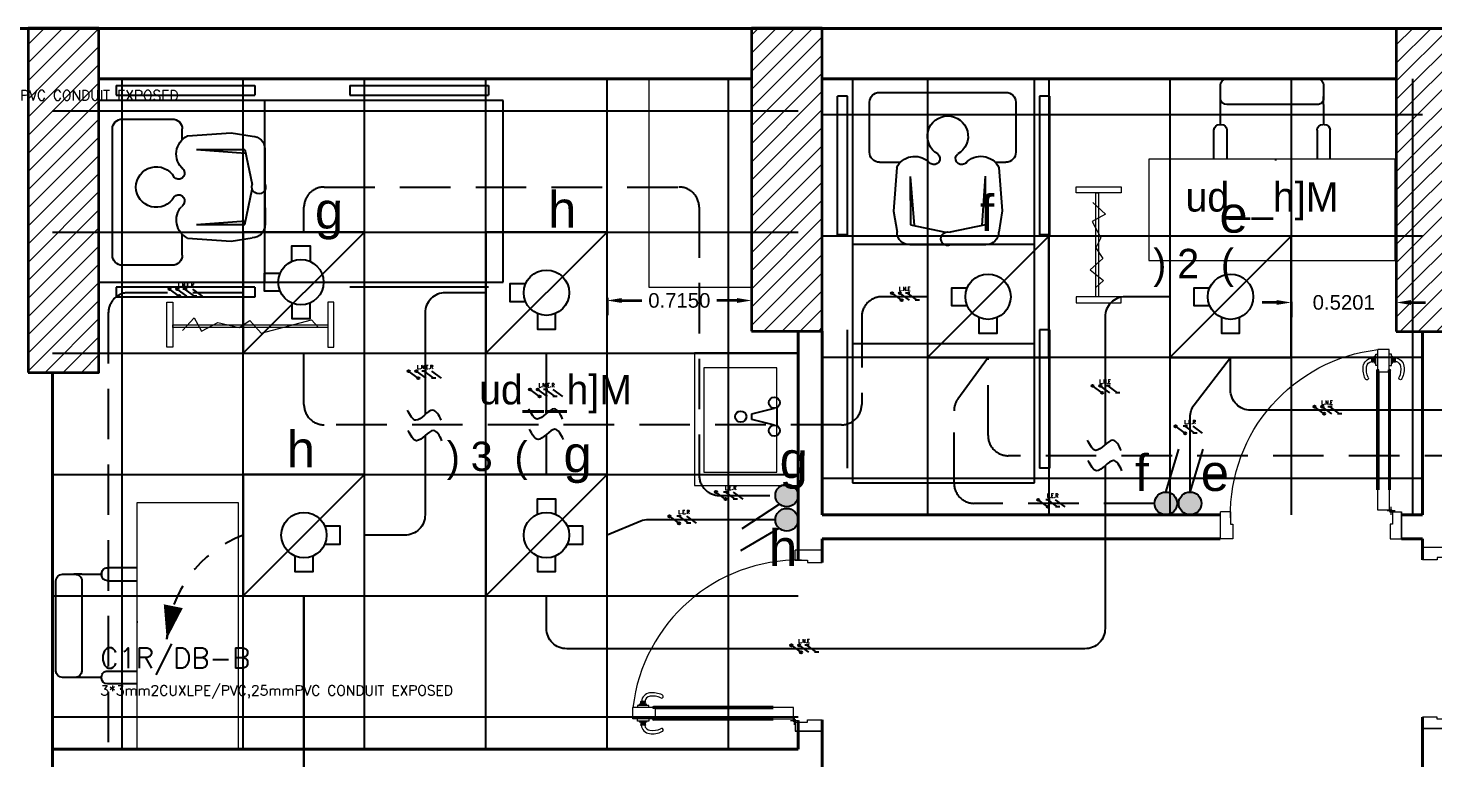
# Model space of a CAD drawing. Header units: inches. Extents: x 3955 to 4125, y 4886 to 4983.
# Drawn here: x 3987.31 to 3994.27, y 4936.26 to 4939.88 of the extents above; entities that cross this region are included whole.
import ezdxf
from ezdxf.enums import TextEntityAlignment as Align

# ---------------------------------------------------------------- set-up
doc = ezdxf.new("R2010")
doc.units = ezdxf.units.IN
doc.header["$MEASUREMENT"] = 0
doc.linetypes.add('ACAD_ISO03W100', pattern=[30, 12, -18])
doc.linetypes.add('HIDDEN', pattern=[0.375, 0.25, -0.125])
doc.layers.get('0').update_dxf_attribs({"lineweight": 35})
doc.layers.get('Defpoints').update_dxf_attribs({"lineweight": 25})
for name, color, linetype in [('Ceiling', 8, 'Continuous'), ('E Wiring', 1, 'HIDDEN'), ('E-CUT', 30, 'Continuous'), ('E-LEADER', 30, 'Continuous'), ('E-TEXT', 2, 'Continuous'), ('finish', 32, 'Continuous'), ('Lighting', 4, 'Continuous'), ('N Wiring', 255, 'Continuous'), ('SHP-CTL-EL-102$0$00-TEXT FOR EMRG', 40, 'Continuous'), ('SHP-CTL-EL-102$0$HATCH MARK', 140, 'Continuous'), ('SHP-CTL-EL-102$0$XREF-LTG-T2-26$0$ELE-HATCH MARK', 2, 'Continuous'), ('UMG-ML', 251, 'Continuous'), ('WE - BOXES', 2, 'Continuous')]:
    doc.layers.add(name, color=color, linetype=linetype)
for name, color, linetype, lineweight in [('Column(S)', 24, 'Continuous', 35), ('DIM', 6, 'Continuous', 20), ('DIM IN', 12, 'Continuous', 15), ('DOOR', 24, 'Continuous', 18), ('HA', 252, 'Continuous', 18), ('hatch col(S)', 45, 'Continuous', 15), ('Shop Drawing', 3, 'Continuous', 30), ('TEXT', 152, 'Continuous', 30), ('walls', 7, 'Continuous', 40)]:
    doc.layers.add(name, color=color, linetype=linetype, lineweight=lineweight)
doc.styles.add('ELEC', font='romans.shx')
doc.styles.add('SHP-CTL-EL-102$0$XREF-LTG-T2-26$0$25_1', font='romans.shx', dxfattribs={"width": 0.8, "height": 2.5})
doc.styles.add('SOSA', font='sosa.shx')
doc.styles.get("Standard").update_dxf_attribs({"font": 'arial.ttf'})
doc.dimstyles.get("Standard").update_dxf_attribs({"dimtxt": 0.18, "dimasz": 0.18, "dimexe": 0.18, "dimexo": 0.0625, "dimgap": 0.09, "dimtad": 0, "dimtih": 1, "dimtoh": 1, "dimdec": 4, "dimzin": 0, "dimdsep": 46, "dimtxsty": 'Standard', "dimcen": 0.09, "dimadec": 0, "dimazin": 0, "dimtfac": 1, "dimtdec": 4, "dimtofl": 0, "dimtmove": 0, "dimatfit": 3, "dimfxl": 1, "dimtolj": 1, "dimtzin": 0, "dimarcsym": 0})

# ---------------------------------------------------------------- blocks, each defined once
blk = doc.blocks.new('A$C73D03C2A')
at = {"layer": 'DOOR', "linetype": 'Continuous'}
for p, q in [((0.0551, 0.8453), (0.0551, 0.879)), ((0.0605, 0.879), (0.0551, 0.879)), ((0.0605, 0.8351), (0.0605, 0.8895)), ((0.0605, 0.8895), (0.0714, 0.8895)), ((0.0714, 0.8128), (0.0714, 0.9107)), ((0.0714, 0.9107), (0.1258, 0.9107)), ((0.1258, 0.8128), (0.1258, 0.9107)), ((0.1367, 0.8895), (0.1258, 0.8895)), ((0.1367, 0.8351), (0.1367, 0.8895)), ((0.1367, 0.879), (0.1421, 0.879)), ((0.1421, 0.8453), (0.1421, 0.879)), ((0.0412, 0.8522), (0.0412, 0.8715)), ((0.0463, 0.8522), (0.0463, 0.8715)), ((0.0466, 0.8522), (0.0466, 0.8721)), ((0.0529, 0.8721), (0.0466, 0.8721)), ((0.0529, 0.8522), (0.0466, 0.8522)), ((0.0529, 0.8522), (0.0529, 0.8721)), ((0.0605, 0.8453), (0.0551, 0.8453)), ((0.0714, 0.8351), (0.0605, 0.8351)), ((0.0659, 0.2365), (0.0659, 0.8124)), ((0.0706, 0.8171), (0.0706, 0.8076)), ((0.0714, 0.8128), (0.0714, 0.2363)), ((0.0757, 0.8128), (0.0714, 0.8128)), ((0.0757, 0.8019), (0.0757, 0.8128)), ((0.1214, 0.8019), (0.1214, 0.8128)), ((0.1214, 0.8128), (0.1258, 0.8128)), ((0.1258, 0.8351), (0.1367, 0.8351)), ((0.1258, 0.8128), (0.1258, 0.2363)), ((0.1266, 0.8171), (0.1266, 0.8076)), ((0.1313, 0.2365), (0.1313, 0.8124)), ((0.1367, 0.8453), (0.1421, 0.8453)), ((0.1443, 0.8721), (0.1506, 0.8721)), ((0.1443, 0.8522), (0.1443, 0.8721)), ((0.1443, 0.8522), (0.1506, 0.8522)), ((0.1506, 0.8522), (0.1506, 0.8721)), ((0.156, 0.8721), (0.1558, 0.8721)), ((0.156, 0.8522), (0.156, 0.8721)), ((0.0757, 0.8019), (0.0757, 0.2363)), ((0.0757, 0.8019), (0.1214, 0.8019)), ((0.1214, 0.8019), (0.1214, 0.2363)), ((0.0714, 0.2363), (0.0714, 0.1384)), ((0.1258, 0.1384), (0.1258, 0.2363)), ((0.0714, 0.1384), (0.1258, 0.1384)), ((0.0127, 0), (0.0127, 0.1306)), ((0.0563, 0.1306), (0.0127, 0.1306)), ((0.0563, 0.1306), (0.0563, 0.0707)), ((0.0563, 0.0707), (0.0671, 0.0707)), ((0.0671, 0.0707), (0.0671, 0)), ((0.8242, 0.0707), (0.8242, 0)), ((0.8351, 0.0707), (0.8242, 0.0707)), ((0.8351, 0.1306), (0.8351, 0.0707)), ((0.8351, 0.1306), (0.8839, 0.1306)), ((0.8839, 0), (0.8839, 0.1306)), ((0.0671, 0), (0.0127, 0)), ((0.8242, 0), (0.8839, 0))]:
    blk.add_line(p, q, dxfattribs=at)
at = {"layer": 'DOOR'}
for p, q in [((0.0563, 0.1306), (0.0714, 0.1384)), ((0.0638, 0.1538), (0.0638, 0.1152)), ((0.0127, 0.1307), (0.0127, 0)), ((0.0127, 0.1307), (0.0127, 0)), ((0.0127, 0.1307), (0.0127, 0)), ((0.0435, 0.1345), (0.0822, 0.1345))]:
    blk.add_line(p, q, dxfattribs=at)
at = {"layer": 'DOOR', "linetype": 'Continuous'}
blk.add_circle((0.0638, 0.1345), 0.00617, dxfattribs=at)
at = {"layer": 'DOOR'}
blk.add_arc((0.0349, 0.1156), 0.8003, 358.92889, 83.4773, dxfattribs=at)
at = {"layer": 'DOOR', "linetype": 'Continuous'}
for centre, radius, start, end in [((0.1052, 0.8173), 0.1054, 172.49463, 205.98988), ((0.0462, 0.8251), 0.0459, 96.27656, 172.49463), ((0.106, 0.8158), 0.0903, 171.58976, 204.90774), ((0.0462, 0.8251), 0.0297, 99.70891, 172.49463), ((0.0437, 0.8715), 0.00259, 0, 180), ((0.0437, 0.8522), 0.00259, 180, 0), ((0.0706, 0.8124), 0.00476, 90, 270), ((0.1266, 0.8124), 0.00476, 270, 90), ((0.1532, 0.8721), 0.00262, 0, 192.45107), ((0.1532, 0.8522), 0.00262, 167.54893, 0), ((0.151, 0.8244), 0.0459, 7.50537, 83.72344), ((0.151, 0.8244), 0.0297, 7.50537, 80.29109), ((0.0912, 0.8151), 0.0903, 335.09226, 8.41024), ((0.092, 0.8166), 0.1054, 334.01012, 7.50537), ((0.0179, 0.7732), 0.00773, 195.29128, 36.68849), ((0.1793, 0.7725), 0.00773, 143.31151, 344.70872)]:
    blk.add_arc(centre, radius, start, end, dxfattribs=at)
blk = doc.blocks.new('d33dd3')
at = {"layer": 'UMG-ML'}
for p, q in [((-0.2736, -0.6875, 0), (-0.2736, 1.3125, 0)), ((-0.2736, 1.3125, 0), (0.6264, 1.3125, 0)), ((0.6264, 1.3125, 0), (0.6264, -0.6875, 0)), ((-0.3478, 1.2266, 0), (-0.3478, 0.5408, 0)), ((-0.3478, 1.2266, 0), (-0.2986, 1.2266, 0)), ((-0.2986, 1.2266, 0), (-0.2986, 0.5408, 0)), ((-0.1813, 1.1964, 0), (-0.1813, 0.949, 0)), ((0.4933, 1.2456, 0), (-0.132, 1.2456, 0)), ((0.5425, 0.949, 0), (0.5425, 1.1964, 0)), ((0.6514, 1.2266, 0), (0.7006, 1.2266, 0)), ((0.6514, 0.5408, 0), (0.6514, 1.2266, 0)), ((0.7006, 0.5408, 0), (0.7006, 1.2266, 0)), ((-0.079, 0.8998, 0), (-0.132, 0.8998, 0)), ((-0.0974, 0.8741, 0), (-0.1129, 0.6585, 0)), ((0.4933, 0.8998, 0), (0.3893, 0.8998, 0)), ((0.4083, 0.8735, 0), (0.4233, 0.6578, 0)), ((-0.0303, 0.83, 0), (-0.0306, 0.5902, 0)), ((-0.0303, 0.83, 0), (-0.0123, 0.5863, 0)), ((0.341, 0.8296, 0), (0.3224, 0.5859, 0)), ((0.341, 0.8296, 0), (0.3407, 0.5898, 0)), ((-0.1129, 0.6585, 0), (-0.0964, 0.5537, 0)), ((0.4233, 0.6578, 0), (0.4065, 0.5531, 0)), ((-0.0306, 0.5902, 0), (0.1437, 0.5533, 0)), ((0.3407, 0.5898, 0), (0.1666, 0.5534, 0)), ((-0.3478, 0.5408, 0), (-0.2986, 0.5408, 0)), ((-0.2736, 0.4921, 0), (0.6264, 0.4921, 0)), ((-0.0336, 0.4908, 0), (0.1403, 0.4906, 0)), ((0.1701, 0.4905, 0), (0.3435, 0.4903, 0)), ((0.6514, 0.5408, 0), (0.7006, 0.5408, 0)), ((-0.3478, 0.0708), (-0.3478, -0.615, 0)), ((-0.3478, 0.0708), (-0.2986, 0.0708)), ((-0.2986, 0.0708), (-0.2986, -0.615, 0)), ((0.6514, -0.615, 0), (0.6514, 0.0708)), ((-0.2736, 0), (0.6264, 0)), ((-0.3478, -0.615, 0), (-0.2986, -0.615, 0)), ((0.6264, -0.6875, 0), (-0.2736, -0.6875, 0))]:
    blk.add_line(p, q, dxfattribs=at)
at = {"layer": 'UMG-ML', "extrusion": (2.41083e-16, 3.09637e-09, 1)}
for centre, major_axis, start_param, end_param in [((-0.132, 1.1964, 0), (-0.0348, 0.0348), -0.785398, 0.785398), ((0.4933, 1.1964, 0), (0.0348, 0.0348), 5.497787, 7.068583), ((0.1556, 1.0283, 0), (0.0711, 0.0711), 4.437256, 9.697548), ((-0.132, 0.949, 0), (0.0348, 0.0348), 2.356194, 3.926991), ((-0.0081, 0.8294, 0), (0.0706, 0.0706), 6.221447, 8.175497), ((0.087, 0.9178, 0), (-0.0211, 0.0211), 1.847116, 4.797711), ((0.2239, 0.9176, 0), (0.0211, 0.0211), 1.483111, 4.433706), ((0.3189, 0.829, 0), (0.0706, 0.0706), 5.959307, 7.791512), ((0.4933, 0.949, 0), (-0.0348, 0.0348), 2.356194, 3.926991), ((0.0951, 0.9325, 0), (-0.033, 0.033), 1.439158, 1.849731), ((0.2159, 0.9324, 0), (0.033, 0.033), 4.431091, 4.841664), ((0.1552, 0.5212, 0), (-0.0241, 0.0241), 1.902531, 5.841527), ((-0.0335, 0.5536, 0), (0.0444, 0.0444), 2.355013, 3.925809), ((0.3436, 0.5532, 0), (0.0444, 0.0444), 3.925809, 5.496605)]:
    blk.add_ellipse(centre, major_axis=major_axis, ratio=1, start_param=start_param, end_param=end_param, dxfattribs=at)
blk = doc.blocks.new('A$C62E15A51')
at = {"layer": 'UMG-ML', "color": 34}
for p, q in [((0.0319, 0.3725), (0.0319, 0.3086)), ((0.5106, 0.4044), (0.0638, 0.4044)), ((0.5425, 0.3086), (0.5425, 0.3725)), ((0.0319, 0.2767), (0.0319, 0.3163)), ((0.5425, 0.2767), (0.5425, 0.3163)), ((0.0319, 0.2767), (0.0319, 0.1787)), ((0.0638, 0.2767), (0.5106, 0.2767)), ((0.5425, 0.1787), (0.5425, 0.2767)), ((0, 0.0044), (0, 0.15)), ((0.0287, 0.1787), (0.0351, 0.1787)), ((0.0638, 0.15), (0.0638, 0.0044)), ((0.5106, 0.15), (0.5106, 0.0044)), ((0.5457, 0.1787), (0.5393, 0.1787)), ((0.5744, 0.0044), (0.5744, 0.15)), ((0.269, 0), (0.269, 0.0044))]:
    blk.add_line(p, q, dxfattribs=at)
for centre, radius, start, end in [((0.0638, 0.3725), 0.0319, 90.00034, 180.00034), ((0.5106, 0.3725), 0.0319, 0.00034, 90.00034), ((0.0638, 0.3086), 0.0319, 180.00034, 270.00034), ((0.5106, 0.3086), 0.0319, 270.00034, 0.00034), ((0.0287, 0.15), 0.0287, 90.00034, 180.00034), ((0.0351, 0.15), 0.0287, 0.00034, 90.00034), ((0.5393, 0.15), 0.0287, 90.00034, 180.00034), ((0.5457, 0.15), 0.0287, 0.00034, 90.00034)]:
    blk.add_arc(centre, radius, start, end, dxfattribs=at)
blk = doc.blocks.new('11')
at = {"layer": 'DIM IN', "ltscale": 2.5}
blk.add_lwpolyline([(0.513, 0.6571), (0, 0.6571), (0, 0), (0.513, 0)], close=True, dxfattribs=at)
at = {"layer": 'DIM IN', "ltscale": 2.5, "elevation": 0}
blk.add_lwpolyline([(0.408, 0.5823), (0.0469, 0.5823), (0.0469, 0.067), (0.408, 0.067)], close=True, dxfattribs=at)
at = {"layer": 'UMG-ML', "ltscale": 2.5}
for p, q in [((0.2848, 0.3554, 0), (0.3956, 0.3831, 0)), ((0.2848, 0.3277, 0), (0.2848, 0.3554, 0)), ((0.4095, 0.3, 0), (0.4095, 0.3831, 0)), ((0.3956, 0.3, 0), (0.2848, 0.3277, 0))]:
    blk.add_line(p, q, dxfattribs=at)
for centre in [(0.3956, 0.4108, 0), (0.2294, 0.3416, 0), (0.3956, 0.2723, 0)]:
    blk.add_circle(centre, 0.0277, dxfattribs=at)
blk = doc.blocks.new('F1')
at = {"layer": 'Lighting'}
blk.add_lwpolyline([(0.6, 0), (0, 0), (0, -0.6), (0.6, -0.6)], close=True, dxfattribs=at)
blk.add_lwpolyline([(0.6, 0), (0, -0.6)], dxfattribs=at)
blk = doc.blocks.new('*U10')
blk.add_line((-559.2, -63.8), (-627.7, -121.8))
blk.add_lwpolyline([(-627.7, -121.8, 0, 96, 0), (-493.2, -24, 96, 96, 0)], format="xyseb")
at = {"linetype": 'HIDDEN', "ltscale": 0.2}
blk.add_arc((-221, -539.5), 583, 67.72408, 134.24099, dxfattribs=at)
blk = doc.blocks.new('SW1')
h = blk.add_hatch(color=256)
h.dxf.hatch_style = 1
h.paths.add_polyline_path([(-0.0561, 0.0561, 1), (0.0561, 0.0561, 1)])
at = {"layer": 'Lighting'}
h = blk.add_hatch(dxfattribs=at)
h.set_pattern_fill('ANGLE', color=256)
h.set_pattern_definition([(0, (-3584.0845, -1327.2755), (0, 6.985), [5.08, -1.905]), (90, (-3584.0845, -1327.2755), (-6.985, 4e-16), [5.08, -1.905])])
h.paths.add_polyline_path([(0.0561, 0.0561, 1), (-0.0561, 0.0561, 1)])
blk.add_lwpolyline([(0, 0.1122), (0.0646, 0.3242)], dxfattribs=at)
blk.add_circle((0, 0.0561), 0.0561, dxfattribs=at)
blk = doc.blocks.new('*D141')
at = {"layer": 'Defpoints', "color": 0}
for p in [(3561.6566, 1339.4878, 0), (3562.1767, 1339.4878, 0), (3562.1767, 1339.4594)]:
    blk.add_point(p, dxfattribs=at)
at = {"layer": 'DIM', "color": 0, "lineweight": -2, "transparency": 16777216}
for p, q in [((3561.5846, 1339.4594), (3561.5126, 1339.4594)), ((3561.6566, 1339.4628), (3561.6566, 1339.3874)), ((3562.1767, 1339.4628), (3562.1767, 1339.3874)), ((3562.2487, 1339.4594), (3562.3207, 1339.4594))]:
    blk.add_line(p, q, dxfattribs=at)
at = {"layer": 'DIM', "color": 0, "transparency": 16777216}
for points in [[(3561.5846, 1339.4714), (3561.5846, 1339.4474), (3561.6566, 1339.4594)], [(3562.2487, 1339.4714), (3562.2487, 1339.4474), (3562.1767, 1339.4594)]]:
    blk.add_solid(points, dxfattribs=at)
at = {"layer": 'DIM', "color": 0, "transparency": 16777216, "insert": (3561.9167, 1339.4594), "char_height": 0.072, "attachment_point": 5}
blk.add_mtext('\\A1;0.5201', dxfattribs=at)
blk = doc.blocks.new('*D142')
at = {"layer": 'Defpoints', "color": 0}
for p in [(3558.2715, 1339.5078, 0), (3558.9865, 1339.5078, 0), (3558.9865, 1339.4692)]:
    blk.add_point(p, dxfattribs=at)
at = {"layer": 'DIM', "color": 0, "lineweight": -2, "transparency": 16777216}
for p, q in [((3558.2715, 1339.4828), (3558.2715, 1339.3972)), ((3558.9865, 1339.4828), (3558.9865, 1339.3972)), ((3558.3435, 1339.4692), (3558.4437, 1339.4692)), ((3558.9145, 1339.4692), (3558.8144, 1339.4692))]:
    blk.add_line(p, q, dxfattribs=at)
at = {"layer": 'DIM', "color": 0, "transparency": 16777216}
for points in [[(3558.3435, 1339.4812), (3558.3435, 1339.4572), (3558.2715, 1339.4692)], [(3558.9145, 1339.4812), (3558.9145, 1339.4572), (3558.9865, 1339.4692)]]:
    blk.add_solid(points, dxfattribs=at)
at = {"layer": 'DIM', "color": 0, "transparency": 16777216, "insert": (3558.629, 1339.4692), "char_height": 0.072, "attachment_point": 5}
blk.add_mtext('\\A1;0.7150', dxfattribs=at)
blk = doc.blocks.new('SHP-CTL-EL-102$0$XREF-LTG-T2-26$0$H.M -LIFE-PHASE')
at = {"layer": 'SHP-CTL-EL-102$0$XREF-LTG-T2-26$0$ELE-HATCH MARK'}
h = blk.add_hatch(color=140, dxfattribs=at)
edge = h.paths.add_edge_path()
edge.add_arc((-62, 45), 14.2, 0, 360)
h = blk.add_hatch(color=140, dxfattribs=at)
edge = h.paths.add_edge_path()
edge.add_arc((62, -45), 14.2, 0, 360)
at = {"layer": 'SHP-CTL-EL-102$0$XREF-LTG-T2-26$0$ELE-HATCH MARK', "color": 140}
blk.add_line((62, -45), (-62, 45), dxfattribs=at)
for centre in [(-62, 45), (62, -45)]:
    blk.add_circle(centre, 14.2, dxfattribs=at)
blk = doc.blocks.new('SHP-CTL-EL-102$0$XREF-LTG-T2-26$0$EARTH')
at = {"layer": 'SHP-CTL-EL-102$0$XREF-LTG-T2-26$0$ELE-HATCH MARK', "color": 140}
for p, q in [((-34, 45), (-90, 45)), ((62, -45), (-62, 45)), ((90, -45), (34, -45))]:
    blk.add_line(p, q, dxfattribs=at)
blk = doc.blocks.new('SHP-CTL-EL-102$0$XREF-LTG-T2-26$0$H.M -RETURN-SWITCH')
at = {"layer": 'SHP-CTL-EL-102$0$XREF-LTG-T2-26$0$ELE-HATCH MARK', "color": 140}
blk.add_line((62, -45), (-62, 45), dxfattribs=at)
blk = doc.blocks.new('SHP-CTL-EL-102$0$XREF-LTG-T2-26$0$L.E.R')
for name, p in [('SHP-CTL-EL-102$0$XREF-LTG-T2-26$0$H.M -LIFE-PHASE', (-125, 0)), ('SHP-CTL-EL-102$0$XREF-LTG-T2-26$0$EARTH', (0, 0)), ('SHP-CTL-EL-102$0$XREF-LTG-T2-26$0$H.M -RETURN-SWITCH', (100, 0))]:
    blk.add_blockref(name, p)
blk = doc.blocks.new('*U95')
at = {"layer": 'SHP-CTL-EL-102$0$HATCH MARK'}
blk.add_blockref('SHP-CTL-EL-102$0$XREF-LTG-T2-26$0$L.E.R', (0, 0), dxfattribs=at)
at = {"layer": 'SHP-CTL-EL-102$0$HATCH MARK', "style": 'SHP-CTL-EL-102$0$XREF-LTG-T2-26$0$25_1', "width": 0.8}
blk.add_text('L.E.R', height=50, dxfattribs=at).set_placement((0, 100), align=Align.MIDDLE_CENTER)
blk = doc.blocks.new('SHP-CTL-EL-102$0$XREF-LTG-T2-26$0$H.M -NUTRAL')
at = {"layer": 'SHP-CTL-EL-102$0$XREF-LTG-T2-26$0$ELE-HATCH MARK'}
h = blk.add_hatch(color=140, dxfattribs=at)
edge = h.paths.add_edge_path()
edge.add_arc((-62, 45), 14.2, 0, 360)
at = {"layer": 'SHP-CTL-EL-102$0$XREF-LTG-T2-26$0$ELE-HATCH MARK', "color": 140}
blk.add_line((62, -45), (-62, 45), dxfattribs=at)
blk.add_circle((-62, 45), 14.2, dxfattribs=at)
blk = doc.blocks.new('SHP-CTL-EL-102$0$XREF-LTG-T2-26$0$L.N.E')
for name, p in [('SHP-CTL-EL-102$0$XREF-LTG-T2-26$0$H.M -LIFE-PHASE', (-100, 0)), ('SHP-CTL-EL-102$0$XREF-LTG-T2-26$0$H.M -NUTRAL', (0, 0)), ('SHP-CTL-EL-102$0$XREF-LTG-T2-26$0$EARTH', (100, 0))]:
    blk.add_blockref(name, p)
blk = doc.blocks.new('*U101')
at = {"layer": 'SHP-CTL-EL-102$0$HATCH MARK'}
blk.add_blockref('SHP-CTL-EL-102$0$XREF-LTG-T2-26$0$L.N.E', (0, 0), dxfattribs=at)
at = {"layer": 'SHP-CTL-EL-102$0$HATCH MARK', "style": 'SHP-CTL-EL-102$0$XREF-LTG-T2-26$0$25_1', "width": 0.8}
blk.add_text('L.N.E', height=50, dxfattribs=at).set_placement((0, 100), align=Align.MIDDLE_CENTER)
blk = doc.blocks.new('SHP-CTL-EL-102$0$XREF-LTG-T2-26$0$L.N.E.R')
for name, p in [('SHP-CTL-EL-102$0$XREF-LTG-T2-26$0$H.M -LIFE-PHASE', (-150, 0)), ('SHP-CTL-EL-102$0$XREF-LTG-T2-26$0$H.M -NUTRAL', (-50, 0)), ('SHP-CTL-EL-102$0$XREF-LTG-T2-26$0$EARTH', (50, 0)), ('SHP-CTL-EL-102$0$XREF-LTG-T2-26$0$H.M -RETURN-SWITCH', (150, 0))]:
    blk.add_blockref(name, p)
blk = doc.blocks.new('*U96')
at = {"layer": 'SHP-CTL-EL-102$0$HATCH MARK'}
blk.add_blockref('SHP-CTL-EL-102$0$XREF-LTG-T2-26$0$L.N.E.R', (0, 0), dxfattribs=at)
at = {"layer": 'SHP-CTL-EL-102$0$HATCH MARK', "style": 'SHP-CTL-EL-102$0$XREF-LTG-T2-26$0$25_1', "width": 0.8}
blk.add_text('L.N.E.R', height=50, dxfattribs=at).set_placement((0, 100), align=Align.MIDDLE_CENTER)
blk = doc.blocks.new('*U111')
at = {"layer": 'WE - BOXES'}
for points in [[(-0.055, -0.024), (-0.096, -0.024), (-0.096, 0.024), (-0.055, 0.024)], [(-0.024, -0.055), (-0.024, -0.096), (0.024, -0.096), (0.024, -0.055)]]:
    blk.add_lwpolyline(points, dxfattribs=at)
blk.add_circle((0, 0), 0.06, dxfattribs=at)
blk = doc.blocks.new('*U109')
at = {"layer": 'WE - BOXES'}
for points in [[(-0.024, 0.055), (-0.024, 0.096), (0.024, 0.096), (0.024, 0.055)], [(-0.055, -0.024), (-0.096, -0.024), (-0.096, 0.024), (-0.055, 0.024)], [(-0.024, -0.055), (-0.024, -0.096), (0.024, -0.096), (0.024, -0.055)]]:
    blk.add_lwpolyline(points, dxfattribs=at)
blk.add_circle((0, 0), 0.06, dxfattribs=at)
blk = doc.blocks.new('*U118')
at = {"layer": 'WE - BOXES'}
for points in [[(0.055, -0.024), (0.096, -0.024), (0.096, 0.024), (0.055, 0.024)], [(-0.024, -0.055), (-0.024, -0.096), (0.024, -0.096), (0.024, -0.055)]]:
    blk.add_lwpolyline(points, dxfattribs=at)
blk.add_circle((0, 0), 0.06, dxfattribs=at)
blk = doc.blocks.new('*U121')
at = {"layer": 'WE - BOXES'}
for points in [[(-0.024, 0.055), (-0.024, 0.096), (0.024, 0.096), (0.024, 0.055)], [(0.055, -0.024), (0.096, -0.024), (0.096, 0.024), (0.055, 0.024)], [(-0.024, -0.055), (-0.024, -0.096), (0.024, -0.096), (0.024, -0.055)]]:
    blk.add_lwpolyline(points, dxfattribs=at)
blk.add_circle((0, 0), 0.06, dxfattribs=at)
blk = doc.blocks.new('A$C7440799B')
at = {"layer": 'hatch col(S)', "ltscale": 2.5}
h = blk.add_hatch(dxfattribs=at)
h.set_pattern_fill('ANSI31', color=256, scale=0.02, angle=-360)
h.set_pattern_definition([(45, (-611.25484, 333.68734), (-0.0449012806, 0.0449012806), [])])
h.paths.add_polyline_path([(27.87743, 0.001), (27.52743, 0.00071), (27.52743, -1.70333), (27.87744, -1.70314)])
h = blk.add_hatch(dxfattribs=at)
h.set_pattern_fill('ANSI31', color=256, scale=0.02, angle=-360)
h.set_pattern_definition([(45, (-607.72496, 333.684726), (-0.0449012806, 0.0449012806), [])])
h.paths.add_polyline_path([(31.45743, -0.00114), (31.10733, -0.00114), (31.10733, -1.49896), (31.45744, -1.49905)])
h = blk.add_hatch(dxfattribs=at)
h.set_pattern_fill('ANSI31', color=256, scale=0.02, angle=-360)
h.set_pattern_definition([(45, (-604.48472, 333.685716), (-0.0449012806, 0.0449012806), [])])
h.paths.add_polyline_path([(34.64755, -0.00015), (34.29757, -0.00015), (34.29757, -1.50011), (34.64757, -1.5002)])
at = {"layer": 'Ceiling'}
for points in [[(27.99243, -3.56734), (27.99243, -0.25)], [(28.59243, -3.56734), (28.59243, -0.25)], [(29.19243, -3.56734), (29.19243, -0.25)], [(29.19243, -3.56734), (29.19243, -0.25)], [(29.79243, -3.56734), (29.79243, -0.25)], [(30.39243, -3.56734), (30.39243, -0.25)], [(30.99243, -3.56734), (30.99243, -0.25)], [(31.9775, -0.25), (31.9775, -2.40734)], [(32.5775, -0.25), (32.5775, -2.40734)], [(32.5775, -0.25), (32.5775, -2.40734)], [(33.1775, -0.25), (33.1775, -2.40734)], [(33.7775, -0.25), (33.7775, -2.40734)], [(34.3775, -0.25), (34.3775, -2.40734)], [(27.64743, -0.40867), (31.33743, -0.40867)], [(34.42769, -0.42867), (31.45743, -0.42867)], [(27.64743, -1.00867), (31.33743, -1.00867)], [(34.42769, -1.02867), (31.45743, -1.02867)], [(27.64743, -1.60867), (31.33743, -1.60867)], [(27.64743, -1.60867), (31.33743, -1.60867)], [(34.42769, -1.62867), (31.45743, -1.62867)], [(34.42769, -1.62867), (31.45743, -1.62867)], [(27.64743, -2.20867), (31.33743, -2.20867)], [(27.64743, -2.20867), (31.33743, -2.20867)], [(34.42769, -2.22867), (31.45743, -2.22867)], [(27.64743, -2.80867), (31.33743, -2.80867)], [(27.64743, -3.40867), (31.33743, -3.40867)]]:
    blk.add_lwpolyline(points, dxfattribs=at)
at = {"layer": 'Column(S)', "ltscale": 2.5}
for points in [[(27.52743, -1.70324), (27.87743, -1.70324), (27.87743, 0.001), (27.52743, 0.001)], [(31.10743, -1.499), (31.45743, -1.499), (31.45743, 0.001), (31.10743, 0.001)], [(31.10745, -1.499), (31.45743, -1.499), (31.45743, 0.001), (31.10745, 0.001)], [(34.29757, -1.50015), (34.64757, -1.50015), (34.64757, -0.00015), (34.29757, -0.00015)]]:
    blk.add_lwpolyline(points, close=True, dxfattribs=at)
at = {"layer": 'DIM IN', "ltscale": 2.5}
for p, q in [((32.79564, -0.86214, 0), (32.85834, -0.92008, 0)), ((32.85834, -0.92008, 0), (32.79209, -0.95555, 0)), ((32.79209, -0.95555, 0), (32.8359, -1.03737, 0)), ((32.8359, -1.03737, 0), (32.81102, -1.0868, 0)), ((32.81102, -1.0868, 0), (32.84532, -1.13883, 0)), ((32.84532, -1.13883, 0), (32.78262, -1.19558, 0)), ((32.78262, -1.19558, 0), (32.84887, -1.24879, 0)), ((32.84887, -1.24879, 0), (32.81102, -1.28308, 0)), ((28.29127, -1.49611, 0), (28.34921, -1.43341, 0)), ((28.34921, -1.43341, 0), (28.38468, -1.49966, 0)), ((28.38468, -1.49966, 0), (28.4665, -1.45585, 0)), ((28.4665, -1.45585, 0), (28.57228, -1.48073, 0)), ((28.57228, -1.48073, 0), (28.62431, -1.44642, 0)), ((28.62431, -1.44642, 0), (28.68106, -1.50912, 0)), ((28.68106, -1.50912, 0), (28.9299, -1.44287, 0)), ((28.9299, -1.44287, 0), (28.96419, -1.48073, 0))]:
    blk.add_line(p, q, dxfattribs=at)
blk.add_lwpolyline([(31.10743, -0.25), (30.59935, -0.25), (30.59935, -1.28121), (31.10743, -1.28121)], close=True, dxfattribs=at)
at = {"layer": 'DIM IN', "ltscale": 2.5, "elevation": 0}
for points in [[(33.07309, -1.15), (34.29228, -1.15), (34.29228, -0.64701), (33.07309, -0.64701)], [(32.71289, -0.78478), (32.93622, -0.78478), (32.93622, -0.81435), (32.71289, -0.81435)], [(32.81102, -0.81435), (32.82403, -0.81435), (32.82403, -1.32919), (32.81102, -1.32919)], [(28.21391, -1.57885), (28.21391, -1.35553), (28.24347, -1.35553), (28.24347, -1.57885)], [(29.03987, -1.57885), (29.03987, -1.35553), (29.01031, -1.35553), (29.01031, -1.57885)], [(32.71289, -1.35876), (32.93622, -1.35876), (32.93622, -1.32919), (32.71289, -1.32919)], [(28.24347, -1.48073), (28.24347, -1.46772), (29.01031, -1.46772), (29.01031, -1.48073)], [(28.56844, -3.56734), (28.56844, -2.34815), (28.06545, -2.34815), (28.06545, -3.56734)]]:
    blk.add_lwpolyline(points, close=True, dxfattribs=at)
at = {"layer": 'E Wiring'}
for points in [[(35.59263, -0.69044), (35.26302, -0.69044, 0.4142136), (35.16302, -0.79044), (35.16302, -2.01554, -0.4142136), (35.06302, -2.11554), (32.3775, -2.11554, -0.4142136), (32.2775, -2.01554), (32.2775, -1.62867)], [(28.89243, -1.00867), (28.89243, -0.88558, -0.4142136), (28.99243, -0.78558), (30.74781, -0.78558, -0.4142136), (30.84781, -0.88558), (30.84781, -2.21249, 0.4142136), (30.94781, -2.31249), (31.22523, -2.31249)], [(28.59243, -1.30867), (28.02434, -1.30867, 0.4142136), (27.92434, -1.40867), (27.92434, -5.95596, 0.4142136), (27.97434, -6.00596), (27.99876, -6.00596)], [(31.9775, -1.32867), (31.75235, -1.32867, 0.4142136), (31.65235, -1.42867), (31.65235, -1.86251, -0.4142136), (31.55235, -1.96251), (28.99243, -1.96251, -0.4142136), (28.89243, -1.86251), (28.89243, -1.60867)]]:
    blk.add_lwpolyline(points, format="xyb", dxfattribs=at)
at = {"layer": 'E Wiring', "elevation": 0}
blk.add_lwpolyline([(33.10106, -2.35124), (32.20912, -2.35124, -0.4142136), (32.10912, -2.25124), (32.10912, -1.89321, -0.1582151), (32.12818, -1.83448), (32.2775, -1.62867)], format="xyb", dxfattribs=at)
at = {"layer": 'E-CUT'}
for points in [[(29.572, -1.9401), (29.55942, -1.91538), (29.52804, -1.85374), (29.44869, -1.97628), (29.41731, -1.91464), (29.40472, -1.88992)], [(30.17257, -1.93391), (30.15998, -1.90919), (30.12861, -1.84755), (30.04926, -1.97009), (30.01788, -1.90845), (30.00529, -1.88373)], [(32.93674, -2.08892), (32.92416, -2.0642), (32.89278, -2.00256), (32.81343, -2.1251), (32.78205, -2.06346), (32.76947, -2.03874)]]:
    blk.add_open_spline(points, degree=3, knots=[0, 0, 0, 0, 78.1137743, 194.7496514, 272.8634258, 272.8634258, 272.8634258, 272.8634258], dxfattribs=at)
for points in [[(29.5755, -2.04117), (29.53368, -1.99099), (29.45004, -2.04117), (29.40823, -1.99099)], [(30.17607, -2.03498), (30.13425, -1.9848), (30.05061, -2.03498), (30.00879, -1.9848)], [(32.94025, -2.18999), (32.89843, -2.1398), (32.81479, -2.18999), (32.77297, -2.1398)]]:
    blk.add_spline(points, degree=3, dxfattribs=at)
at = {"layer": 'HA', "linetype": 'ACAD_ISO03W100'}
for points in [[(10.58891, -16.28534), (0, -15.79874), (0, 0), (31.54099, 0)], [(34.29757, 0), (48.78417, 0), (48.42931, -4.81079)]]:
    blk.add_lwpolyline(points, dxfattribs=at)
at = {"layer": 'N Wiring'}
for points in [[(29.79243, -1.30867), (29.59186, -1.30867, 0.4142136), (29.49186, -1.40867), (29.49186, -1.91196)], [(33.1775, -1.32867), (32.95661, -1.32867, 0.4142136), (32.85661, -1.42867), (32.85661, -1.95811), (32.85661, -2.06078)], [(35.10022, -1.89044), (33.5775, -1.89044, -0.4142136), (33.4775, -1.79044), (33.4775, -1.62867)], [(29.49186, -2.01608), (29.49186, -2.40867, -0.4142136), (29.39186, -2.50867), (29.19243, -2.50867)], [(32.85661, -2.16489), (32.85661, -2.97096, -0.4142136), (32.75661, -3.07096), (30.19243, -3.07096, -0.4142136), (30.09243, -2.97096), (30.09243, -2.80867)], [(31.22523, -2.43249), (30.59713, -2.43249, 0.0980085), (30.55904, -2.44003), (30.39243, -2.50867)]]:
    blk.add_lwpolyline(points, format="xyb", dxfattribs=at)
for points in [[(30.09243, -1.90577), (30.09243, -1.60867)], [(30.09243, -2.20867), (30.09243, -2.00989)]]:
    blk.add_lwpolyline(points, dxfattribs=at)
at = {"layer": 'N Wiring', "elevation": 0}
blk.add_lwpolyline([(33.27716, -2.29514), (33.27716, -1.92431, -0.1647792), (33.29775, -1.86354), (33.4775, -1.62867)], format="xyb", dxfattribs=at)
at = {"layer": 'Shop Drawing'}
blk.add_lwpolyline([(28.89243, -4.77591), (28.89243, -2.80867)], dxfattribs=at)
at = {"layer": 'walls', "ltscale": 2.5}
for p, q in [((0, 0), (46.78387, -0.00063)), ((27.87743, -0.25), (31.10743, -0.25)), ((31.45743, -0.25), (34.29757, -0.25)), ((31.33743, -2.63264), (31.33743, -1.499)), ((31.45743, -2.40734), (31.45743, -1.499)), ((34.42769, -2.40734), (34.42769, -1.50015)), ((27.64743, -1.70324), (27.64743, -5.29784)), ((31.45743, -2.40734, 0), (33.42688, -2.40734, 0)), ((34.3232, -2.40734, 0), (34.42769, -2.40734, 0)), ((31.45743, -2.64383), (31.45743, -2.52734)), ((31.45743, -2.52734, 0), (33.42688, -2.52734, 0)), ((34.3232, -2.52734, 0), (34.42769, -2.52734, 0)), ((34.42769, -2.63012), (34.42769, -2.52734)), ((31.33743, -3.56734), (31.33743, -3.42611)), ((31.45743, -3.8336), (31.45743, -3.4227)), ((34.42769, -3.53087), (34.42769, -3.40899)), ((34.42769, -5.50468), (34.42769, -3.53087)), ((27.64743, -3.56734), (31.33743, -3.56734))]:
    blk.add_line(p, q, dxfattribs=at)
at = {"layer": 'DIM IN', "ltscale": 2.5, "xscale": -1}
blk.add_blockref('d33dd3', (32.23366, -1.56254, 0), dxfattribs=at)
at = {"layer": 'DIM IN', "ltscale": 2.5, "xscale": -1, "rotation": 90}
blk.add_blockref('d33dd3', (29.18998, -0.63018, 0), dxfattribs=at)
at = {"layer": 'DIM IN', "ltscale": 2.5}
blk.add_blockref('11', (30.82442, -2.26353), dxfattribs=at)
at = {"layer": 'DOOR', "ltscale": 2.5, "xscale": -1.028836370296499, "yscale": 1.028836370296499, "zscale": 1.028836370296499}
blk.add_blockref('A$C73D03C2A', (34.33631, -2.52734, 0), dxfattribs=at)
at = {"layer": 'DOOR', "ltscale": 2.5, "yscale": 1.028836370296499, "zscale": 1.028836370296499}
for p, xscale, rotation in [((34.42769, -3.47807), -1.028836370296499, 270), ((31.45743, -3.49179), 1.028836370296499, 90.00000000000001)]:
    blk.add_blockref('A$C73D03C2A', p, dxfattribs=dict(at, xscale=xscale, rotation=rotation))
at = {"layer": 'E-LEADER', "xscale": 0.001, "yscale": 0.001, "zscale": 0.001, "rotation": 42.62846024487555}
blk.add_blockref('*U10', (28.59243, -2.50867), dxfattribs=at)
at = {"layer": 'finish', "ltscale": 2.5, "xscale": -1}
for p, rotation in [((33.9699, -0.65437), 0.0003434799639912001), ((28.06982, -2.67054, 0), 90.00034347996407)]:
    blk.add_blockref('A$C62E15A51', p, dxfattribs=dict(at, rotation=rotation))
at = {"layer": 'Lighting'}
for name, p in [('F1', (28.59243, -1.00867)), ('F1', (29.79243, -1.00867)), ('F1', (31.9775, -1.02867)), ('F1', (33.1775, -1.02867)), ('SW1', (33.15716, -2.40734, 0)), ('SW1', (33.27716, -2.40734, 0)), ('F1', (28.59243, -2.20867)), ('F1', (29.79243, -2.20867))]:
    blk.add_blockref(name, p, dxfattribs=at)
for p, rotation in [((31.31731, -2.26945), 140.1057155995808), ((31.31926, -2.39116), 137.4568871314978)]:
    blk.add_blockref('SW1', p, dxfattribs=dict(at, rotation=rotation))
at = {"layer": 'SHP-CTL-EL-102$0$00-TEXT FOR EMRG', "xscale": 0.000384, "yscale": 0.000384, "zscale": 0.000384}
for name, p in [('*U96', (28.30839, -1.30807)), ('*U101', (31.86493, -1.32807)), ('*U96', (29.49186, -1.71454)), ('*U96', (30.09243, -1.80494)), ('*U101', (32.85661, -1.78709)), ('*U101', (33.95506, -1.89044)), ('*U95', (33.27716, -1.98702, 0)), ('*U95', (31.00305, -2.31249)), ('*U95', (32.59743, -2.35124, 0)), ('*U95', (30.77274, -2.43249)), ('*U101', (31.36663, -3.07096))]:
    blk.add_blockref(name, p, dxfattribs=at)
at = {"layer": 'WE - BOXES', "xscale": 1.872, "yscale": 1.872, "zscale": 1.872}
for name, p in [('*U109', (28.87743, -1.25661, 0)), ('*U111', (30.09243, -1.30867)), ('*U111', (32.2775, -1.32867)), ('*U111', (33.4775, -1.32867)), ('*U121', (30.09243, -2.50867)), ('*U118', (28.89243, -2.50867))]:
    blk.add_blockref(name, p, dxfattribs=at)
at = {"layer": 'E-TEXT', "style": 'ELEC'}
for s, height, p in [('3*3mm2CUXLPE/PVC,25mmPVC CONDUIT EXPOSED', 0.05, (26.52743, -0.35661, 0)), ('C1R/DB-B', 0.1, (27.88481, -3.16633, 0)), ('3*3mm2CUXLPE/PVC,25mmPVC CONDUIT EXPOSED', 0.05, (27.88481, -3.30214, 0))]:
    blk.add_text(s, height=height, dxfattribs=at).set_placement(p)
at = {"layer": 'E-TEXT', "char_height": 0.1802, "attachment_point": 1}
for s, insert in [('h', (30.10016, -0.80629, 0)), ('f', (32.23814, -0.82368, 0)), ('g', (28.94672, -0.81166, 0)), ('e', (33.42252, -0.83117, 0)), ('h', (28.80719, -1.99358, 0)), ('g', (30.1768, -2.01744, 0)), ('g', (31.24621, -2.04654, 0)), ('f', (33.00394, -2.10966)), ('e', (33.33001, -2.10966)), ('h', (31.19326, -2.48171, 0))]:
    blk.add_mtext_dynamic_manual_height_columns(s, width=1.4546897, gutter_width=12.5, heights=[0], dxfattribs=dict(at, insert=insert))
at = {"layer": 'TEXT', "linetype": 'Continuous', "ltscale": 0.09, "style": 'SOSA'}
for s, p in [('ud__h]M', (33.25449, -0.90696, 0)), (') 2  (', (33.09484, -1.23699, 0)), ('ud__h]M', (29.75901, -1.86141, 0)), (') 3  (', (29.59936, -2.19144, 0))]:
    blk.add_text(s, height=0.145417, dxfattribs=at).set_placement(p)
at = {"layer": 'DIM'}
for base, p1, p2, picture, middle in [((31.10743, -1.34723, 0), (30.39243, -1.30867), (31.10743, -1.30867), '*D142', (30.74993, -1.34723, 0)), ((34.29757, -1.3571, 0), (33.7775, -1.32867), (34.29757, -1.32867), '*D141', (34.03754, -1.3571, 0))]:
    dim = blk.add_linear_dim(base=base, p1=p1, p2=p2, dimstyle='Standard', dxfattribs=at)
    dim.commit()
    dim.dimension.update_dxf_attribs({"geometry": picture, "text_midpoint": middle, "insert": (-3527.87912, -1340.81648)})

msp = doc.modelspace()

# ---------------------------------------------------------------- block references
msp.add_blockref('A$C7440799B', (3959.7814, 4939.8752))

doc.saveas('drawing.dxf')
